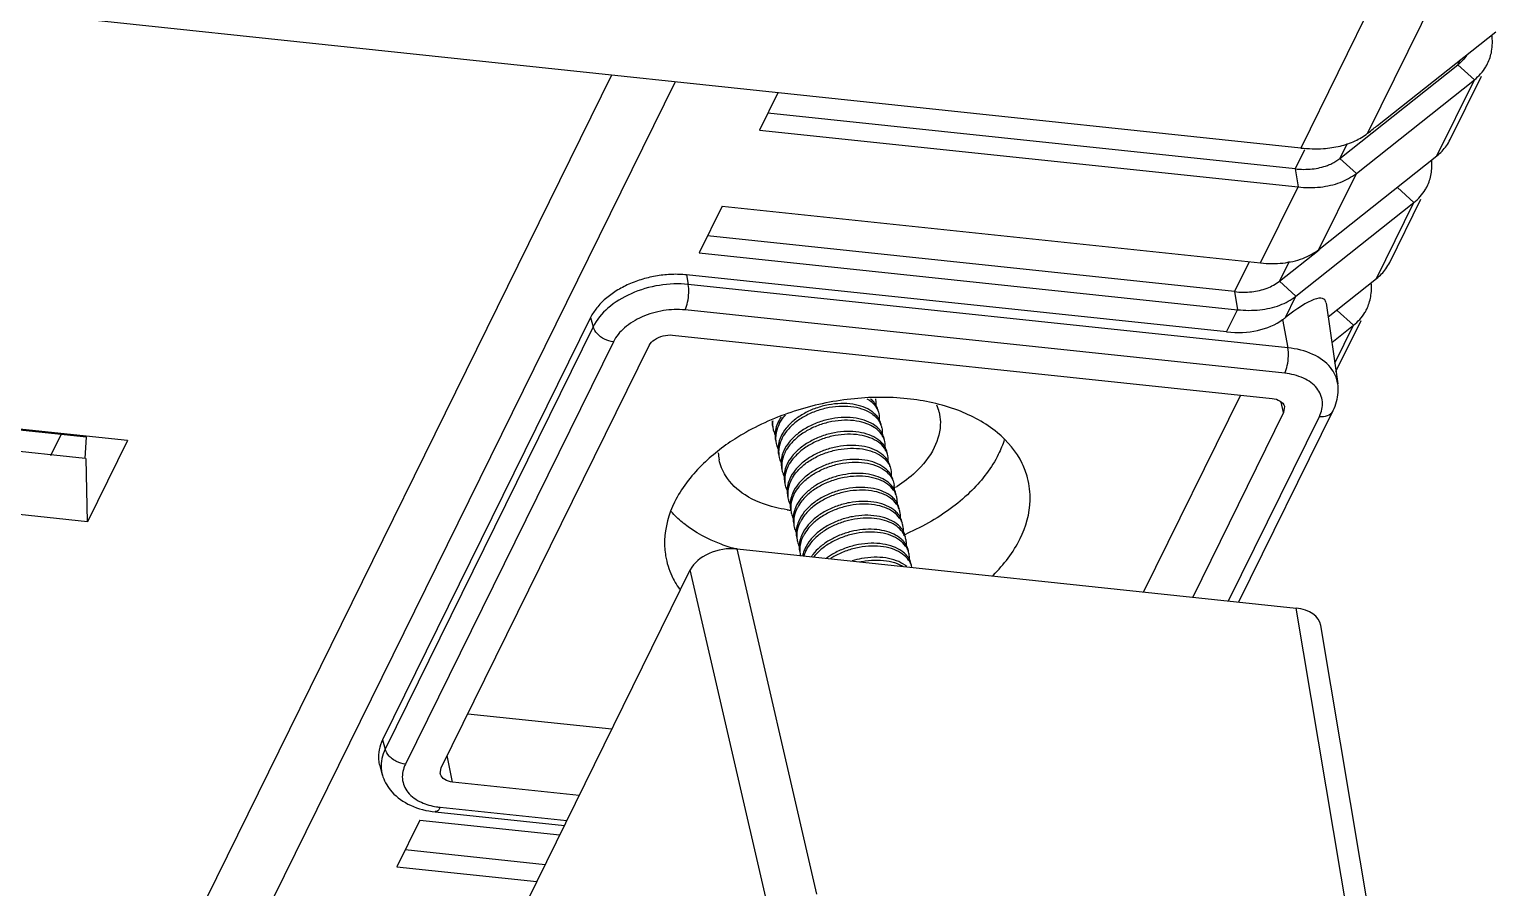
# Model space of a CAD drawing. Header units: millimetres. Extents: x 10368 to 13229, y -13270 to -11269.
# Drawn here: x 13112.81 to 13152.02, y -12418.07 to -12395.11 of the extents above; entities that cross this region are included whole.
import ezdxf

# ---------------------------------------------------------------- set-up
doc = ezdxf.new("R2010")
doc.units = ezdxf.units.MM

# ---------------------------------------------------------------- blocks, each defined once
blk = doc.blocks.new('u59')
at = {"color": 7, "linetype": 'Continuous'}
for p, q in [((-565.879, 132.36), (-489.389, 287.71)), ((-564.179, 132.181), (-487.91, 287.079)), ((-584.691, 156.069), (-583.146, 146.896)), ((-561.1, 155.94), (-566.285, 145.41)), ((-584.032, 155.598), (-582.488, 146.432)), ((-568.416, 154.639), (-566.285, 145.41)), ((-569.671, 154.081), (-567.54, 144.852)), ((-558.435, 153.352), (-562.18, 153.748)), ((-559.051, 152.101), (-558.435, 153.352)), ((-562.402, 153.296), (-558.657, 152.901)), ((-559.463, 151.883), (-562.918, 152.249)), ((-559.051, 152.101), (-562.796, 152.496)), ((-559.596, 151.76), (-562.982, 152.118)), ((-563.314, 151.444), (-559.927, 151.086)), ((-559.927, 151.086), (-559.786, 150.378)), ((-559.623, 150.709), (-565.185, 139.411)), ((-564.229, 139.31), (-558.667, 150.608)), ((-559.599, 150.857), (-559.623, 150.709)), ((-557.978, 150.647), (-558.047, 150.887)), ((-563.687, 138.907), (-558.125, 150.204)), ((-563.619, 138.661), (-558.056, 149.959)), ((-558.056, 149.959), (-558.125, 150.204)), ((-560.337, 149.258), (-564.19, 149.665)), ((-567.54, 144.852), (-582.488, 146.432)), ((-580.96, 146.27), (-583.48, 141.152)), ((-580.682, 146.241), (-583.112, 141.305)), ((-582.155, 141.204), (-579.725, 146.14)), ((-580.998, 140.737), (-578.406, 146)), ((-551.231, 141.952), (-550.161, 144.126)), ((-550.161, 144.126), (-505.209, 139.376)), ((-550.161, 144.126), (-550.125, 142.428)), ((-571.732, 143.105), (-571.74, 143.158)), ((-550.101, 142.425), (-550.138, 141.865)), ((-506.002, 137.766), (-550.101, 142.425)), ((-549.179, 142.356), (-549.457, 141.792)), ((-551.231, 141.952), (-506.279, 137.203)), ((-550.138, 141.864), (-506.276, 137.23)), ((-582.176, 141.042), (-582.155, 141.204)), ((-582.155, 141.204), (-582.087, 140.927)), ((-565.813, 139.132), (-581.851, 140.827)), ((-583.29, 138.275), (-583.602, 140.431)), ((-583.555, 140.106), (-584.229, 138.737)), ((-582.183, 140.153), (-566.145, 138.459)), ((-583.523, 139.886), (-584.023, 138.87)), ((-583.443, 139.331), (-584.023, 138.87)), ((-582.268, 139.471), (-566.23, 137.776)), ((-582.128, 138.717), (-582.268, 139.471)), ((-583.583, 138.471), (-584.023, 138.87)), ((-580.63, 139.048), (-580.923, 138.453)), ((-580.63, 139.048), (-566.183, 137.521)), ((-563.619, 138.661), (-563.687, 138.907)), ((-583.344, 138.647), (-584.639, 137.619)), ((-582.202, 138.662), (-582.483, 138.091)), ((-566.52, 136.931), (-580.923, 138.453)), ((-580.843, 137.97), (-580.923, 138.453)), ((-582.483, 138.091), (-585.64, 135.586)), ((-582.043, 137.691), (-582.483, 138.091)), ((-582.043, 137.691), (-583.106, 136.848)), ((-582.302, 137.165), (-582.043, 137.691)), ((-581.237, 137.17), (-580.843, 137.97)), ((-580.843, 137.97), (-566.742, 136.48)), ((-566.183, 137.521), (-566.23, 137.776)), ((-584.639, 137.619), (-585.64, 135.586)), ((-584.993, 137.186), (-585.826, 135.495)), ((-581.539, 137.202), (-582.54, 135.169)), ((-567.136, 135.68), (-581.539, 137.202)), ((-567.136, 135.68), (-566.52, 136.931)), ((-583.099, 136.839), (-586.256, 134.335)), ((-583.099, 136.839), (-584.1, 134.806)), ((-585.2, 135.187), (-585.64, 135.586)), ((-568.137, 133.647), (-582.54, 135.169)), ((-582.46, 134.686), (-582.54, 135.169)), ((-584.1, 134.806), (-587.257, 132.302)), ((-583.66, 134.407), (-584.1, 134.806)), ((-582.711, 134.177), (-582.46, 134.686)), ((-582.46, 134.686), (-568.359, 133.196)), ((-586.256, 134.335), (-587.257, 132.302)), ((-583.66, 134.407), (-586.817, 131.903)), ((-585.306, 128.657), (-582.612, 134.128)), ((-583.856, 134.01), (-583.66, 134.407)), ((-582.612, 134.128), (-328.567, 107.287)), ((-586.61, 133.902), (-587.443, 132.21)), ((-584.669, 133.522), (-587.826, 131.018)), ((-587.112, 128.227), (-584.4, 133.734)), ((-568.628, 132.651), (-568.137, 133.647)), ((-586.817, 131.903), (-587.257, 132.302)), ((-586.817, 131.903), (-586.886, 131.763))]:
    blk.add_line(p, q, dxfattribs=at)
for centre, radius, start, end in [((-559.797, 149.85), 1.921, 81.0951, 83.9881), ((-559.099, 150.583), 1.094, 16.1056, 19.154), ((-567.842, 144.61), 2.266, 29.7752, 35.6612), ((-567.687, 144.698), 2.088, 24.6484, 29.7719), ((-567.724, 144.684), 2.128, 9.6153, 24.5864), ((-571.639, 145.408), 0.578, 208.444, 215.4074), ((-571.614, 145.425), 0.608, 215.419, 220.2691), ((-571.571, 145.462), 0.665, 220.287, 225.8659), ((-570.247, 145.316), 0.965, 332.4679, 335.7525), ((-570.175, 145.215), 0.904, 335.7498, 340.012), ((-569.876, 144.874), 0.662, 12.2029, 13.7682), ((-569.876, 144.874), 0.663, 5.6881, 12.1979), ((-569.275, 138.102), 6.931, 113.0312, 113.7879), ((-571.478, 145.1), 0.682, 220.9927, 226.6882), ((-571.478, 144.66), 0.578, 208.444, 215.4074), ((-571.453, 144.678), 0.608, 215.419, 220.2691), ((-570.166, 144.942), 0.965, 332.4976, 335.753), ((-570.094, 144.841), 0.903, 335.7502, 340.0282), ((-569.805, 144.499), 0.673, 5.6993, 12.1284), ((-571.41, 144.714), 0.665, 220.287, 225.8659), ((-571.397, 144.286), 0.578, 208.444, 215.4074), ((-571.372, 144.304), 0.608, 215.419, 220.2691), ((-570.085, 144.568), 0.965, 332.4976, 335.753), ((-570.013, 144.468), 0.903, 335.7502, 340.0282), ((-569.724, 144.125), 0.673, 5.6993, 12.1284), ((-567.976, 141.846), 2.98, 50.3684, 51.3169), ((-571.329, 144.341), 0.665, 220.287, 225.8659), ((-571.316, 143.913), 0.578, 208.444, 215.4074), ((-571.292, 143.93), 0.608, 215.419, 220.2691), ((-570.005, 144.194), 0.965, 332.4976, 335.753), ((-569.932, 144.094), 0.903, 335.7502, 340.0282), ((-569.644, 143.752), 0.673, 5.6993, 12.1284), ((-569.417, 140.132), 3.712, 81.5875, 83.2079), ((-569.845, 140.059), 3.689, 121.4889, 122.3104), ((-571.249, 143.967), 0.665, 220.287, 225.8659), ((-571.152, 143.608), 0.686, 221.36, 226.9271), ((-569.924, 143.82), 0.965, 332.5038, 335.753), ((-569.852, 143.72), 0.903, 335.7502, 340.0282), ((-569.563, 143.378), 0.673, 5.6993, 12.1284), ((-571.155, 143.165), 0.578, 208.444, 215.4074), ((-571.131, 143.183), 0.608, 215.419, 220.2691), ((-571.087, 143.219), 0.665, 220.287, 225.8659), ((-569.843, 143.446), 0.965, 332.4976, 335.753), ((-569.771, 143.346), 0.903, 335.7502, 340.0282), ((-569.482, 143.004), 0.673, 5.6993, 12.1284), ((-569.402, 142.63), 0.673, 5.6993, 12.1284), ((-571.074, 142.791), 0.578, 208.444, 215.4074), ((-571.05, 142.809), 0.608, 215.419, 220.2691), ((-571.007, 142.846), 0.665, 220.287, 225.8659), ((-569.763, 143.073), 0.965, 332.4976, 335.753), ((-569.69, 142.973), 0.903, 335.7502, 340.0282), ((-569.321, 142.256), 0.673, 5.6993, 12.1284), ((-568.294, 142.206), 1.263, 3.2307, 11.7895), ((-570.994, 142.417), 0.578, 208.444, 215.4074), ((-570.969, 142.435), 0.608, 215.419, 220.2691), ((-570.926, 142.472), 0.665, 220.287, 225.8659), ((-569.682, 142.699), 0.965, 332.4976, 335.753), ((-569.61, 142.599), 0.903, 335.7502, 340.0282), ((-569.241, 141.883), 0.673, 5.6993, 12.1284), ((-570.898, 141.72), 0.523, 192.1765, 201.7644), ((-570.845, 142.099), 0.666, 220.1759, 225.6296), ((-570.737, 142.321), 0.859, 234.3238, 236.8912), ((-569.601, 142.325), 0.965, 332.4996, 335.753), ((-569.529, 142.225), 0.903, 335.7502, 340.0282), ((-569.16, 141.509), 0.673, 5.6993, 12.1284), ((-570.851, 147.193), 6.268, 300.2835, 302.5959), ((-571.647, 141.497), 1.329, 193.0406, 201.7144), ((-570.888, 141.725), 0.534, 201.8094, 207.6173), ((-570.832, 141.67), 0.578, 208.444, 215.4074), ((-570.808, 141.687), 0.608, 215.419, 220.2691), ((-570.765, 141.724), 0.665, 220.287, 225.8659), ((-570.724, 141.766), 0.723, 225.8349, 228.9475), ((-570.679, 141.818), 0.792, 228.9848, 234.3649), ((-569.521, 141.951), 0.965, 332.4976, 335.753), ((-569.449, 141.851), 0.903, 335.7502, 340.0282), ((-569.196, 141.506), 0.709, 353.3275, 5.661), ((-570.752, 141.296), 0.578, 208.444, 215.4074), ((-570.761, 140.967), 0.498, 192.1353, 195.1569), ((-570.727, 141.314), 0.608, 215.419, 220.2691), ((-581.006, 137.157), 1.922, 125.7393, 128.4742), ((-583.26, 137.891), 1.243, 153.9254, 170.1025), ((-583.923, 136.662), 1.191, 144.3265, 153.8663), ((-584.877, 134.607), 1.243, 153.9254, 170.1025), ((-582.842, 133.308), 1.374, 110.7446, 115.8709), ((-585.54, 133.378), 1.191, 144.3265, 153.8663), ((-555.252, 96.436), 47.336, 128.2398, 128.4215), ((-555.26, 96.445), 47.324, 128.0072, 128.2396), ((-586.494, 131.323), 1.243, 153.9254, 170.1025)]:
    blk.add_arc(centre, radius, start, end, dxfattribs=at)
for centre, major_axis, ratio, start_param, end_param in [((-582.164, 147.089), (0.978, 0.211), 0.643936, 3.111985, 4.239597), ((-567.217, 145.509), (0.978, 0.21), 0.644651, -2.04193, -0.471819), ((-580.255, 137.015), (2.289, -1.235), 0.714452, 2.092267, 2.807854), ((-581.539, 140.019), (1.708, 1.838), 0.213883, -3.311244, -2.184633), ((-582.043, 132.058), (2.756, -1.19), 0.623856, 2.034572, 2.258147)]:
    blk.add_ellipse(centre, major_axis=major_axis, ratio=ratio, start_param=start_param, end_param=end_param, dxfattribs=at)
for points, start_tangent, end_tangent in [([(-559.596, 151.76), (-559.507, 151.872), (-559.463, 151.877)], (0.441734, 0.897146), (0.994224, -0.107327)), ([(-558.8, 151.707), (-559.463, 151.883)], (-0.907376, 0.42032), (-0.994465, 0.105072)), ([(-558.586, 151), (-558.734, 151.36), (-559.092, 151.628), (-559.5, 151.747)], (-0.089205, 0.996013), (-0.987893, 0.155138)), ([(-558.307, 151.35), (-558.8, 151.707)], (-0.664799, 0.747022), (-0.907376, 0.42032)), ([(-559.927, 151.086), (-559.716, 151.018), (-559.604, 150.88), (-559.599, 150.857)], (0.994465, -0.105072), (0.166885, -0.985976)), ([(-558.667, 150.608), (-558.586, 151)], (0.441734, 0.897146), (-0.089205, 0.996013)), ([(-558.065, 150.942), (-558.307, 151.35)], (-0.327973, 0.944687), (-0.664799, 0.747022)), ([(-558.667, 150.608), (-558.43, 150.537), (-558.345, 150.487)], (0.994465, -0.105072), (0.82529, -0.564709)), ([(-558.125, 150.204), (-558.018, 150.728), (-558.049, 150.886)], (0.441734, 0.897146), (-0.284383, 0.958711)), ([(-558.056, 149.959), (-557.964, 150.224), (-557.948, 150.487), (-557.978, 150.647)], (0.441734, 0.897146), (-0.276908, 0.960897)), ([(-558.345, 150.487), (-558.233, 150.39)], (0.82529, -0.564709), (0.675266, -0.737575)), ([(-558.233, 150.39), (-558.125, 150.204)], (0.675266, -0.737575), (0.268877, -0.963175)), ([(-574.366, 145.576), (-574.385, 145.557), (-575.106, 144.576)], (-0.711296, -0.702892), (-0.441734, -0.897146)), ([(-572.216, 145.348), (-572.213, 145.338), (-572.194, 145.276)], (0.210234, -0.977651), (0.350903, -0.936412)), ([(-572.199, 145.273), (-572.197, 145.263), (-572.147, 145.133)], (0.210234, -0.977651), (0.475952, -0.879471)), ([(-572.194, 145.276), (-572.126, 145.148), (-571.963, 144.987), (-571.734, 144.867), (-571.453, 144.794), (-571.136, 144.775), (-570.801, 144.81), (-570.469, 144.899), (-570.159, 145.038), (-570.038, 145.111)], (0.350903, -0.936412), (0.838481, 0.544931)), ([(-572.144, 145.138), (-572.135, 144.974)], (-0.095434, -0.995436), (0.210234, -0.977651)), ([(-572.078, 145.325), (-572.028, 145.286), (-571.799, 145.166), (-571.517, 145.093), (-571.2, 145.074), (-570.866, 145.109), (-570.612, 145.172)], (0.762895, -0.646523), (0.954497, 0.298221)), ([(-570.824, 145.196), (-570.882, 145.184), (-571.216, 145.149), (-571.533, 145.168), (-571.815, 145.24), (-571.969, 145.313)], (-0.977777, -0.209647), (-0.866292, 0.499538)), ([(-572.135, 144.974), (-572.133, 144.964), (-572.114, 144.902)], (0.210234, -0.977651), (0.350903, -0.936412)), ([(-572.119, 144.899), (-572.058, 144.743)], (0.212151, -0.977237), (0.503671, -0.863895)), ([(-572.114, 144.902), (-572.045, 144.774), (-571.882, 144.613), (-571.653, 144.493), (-571.372, 144.42), (-571.055, 144.401), (-570.72, 144.436), (-570.388, 144.526), (-570.078, 144.664), (-569.808, 144.845), (-569.593, 145.059), (-569.586, 145.068)], (0.350903, -0.936412), (0.61964, 0.784886)), ([(-572.065, 144.744), (-572.058, 144.62), (-572.054, 144.6)], (-0.061179, -0.998127), (0.212151, -0.977237)), ([(-572.058, 144.743), (-572.055, 144.738), (-571.993, 144.653)], (0.503671, -0.863895), (0.655318, -0.755353)), ([(-572.034, 144.985), (-571.947, 144.912), (-571.718, 144.792), (-571.437, 144.719), (-571.119, 144.7), (-570.785, 144.735), (-570.453, 144.825), (-570.142, 144.963), (-569.928, 145.101)], (0.717132, -0.696937), (0.80192, 0.597432)), ([(-571.99, 144.439), (-571.856, 144.282), (-571.661, 144.157), (-571.418, 144.071), (-571.136, 144.03), (-570.832, 144.036), (-570.52, 144.089), (-570.216, 144.187), (-569.935, 144.326), (-569.693, 144.5), (-569.5, 144.701), (-569.391, 144.869)], (0.513, -0.858388), (0.461986, 0.886887)), ([(-571.946, 144.604), (-571.92, 144.581), (-571.726, 144.456), (-571.482, 144.37), (-571.201, 144.329), (-570.896, 144.335), (-570.584, 144.388), (-570.28, 144.486), (-570, 144.625), (-569.757, 144.799), (-569.564, 145), (-569.522, 145.059)], (0.72707, -0.686563), (0.5647, 0.825296)), ([(-571.873, 144.237), (-571.786, 144.165), (-571.557, 144.044), (-571.275, 143.972), (-570.958, 143.952), (-570.624, 143.988), (-570.292, 144.077), (-569.981, 144.216), (-569.711, 144.397), (-569.497, 144.61), (-569.351, 144.844)], (0.717132, -0.696937), (0.41041, 0.911901)), ([(-569.367, 144.919), (-569.323, 145.039)], (0.41041, 0.911901), (0.273876, 0.961765)), ([(-569.325, 144.907), (-569.29, 145.037)], (0.341479, 0.939889), (0.182471, 0.983211)), ([(-569.286, 144.545), (-569.219, 144.777), (-569.216, 144.94)], (0.41041, 0.911901), (-0.099863, 0.995001)), ([(-569.245, 144.533), (-569.202, 144.713), (-569.197, 144.777)], (0.341218, 0.939984), (0.025892, 0.999665)), ([(-569.197, 144.777), (-569.212, 144.939)], (0.025892, 0.999665), (-0.21051, 0.977592)), ([(-569.147, 144.64), (-569.15, 144.651), (-569.195, 144.782)], (-0.21051, 0.977592), (-0.417903, 0.908491)), ([(-567.536, 144.864), (-567.113, 144.727), (-566.113, 144.172)], (0.964374, -0.264542), (0.780603, -0.625027)), ([(-565.866, 143.599), (-565.597, 144.629), (-565.626, 145.039)], (0.441734, 0.897146), (-0.167479, 0.985876)), ([(-575.106, 144.576), (-575.375, 143.546), (-575.306, 142.951)], (-0.441734, -0.897146), (0.253787, -0.96726)), ([(-574.524, 142.323), (-573.818, 143.284), (-572.739, 144.104), (-572.07, 144.444)], (0.441734, 0.897146), (0.91504, 0.403363)), ([(-572.054, 144.6), (-571.99, 144.439)], (0.212151, -0.977237), (0.513, -0.858388)), ([(-572.038, 144.525), (-572.036, 144.516), (-571.986, 144.385)], (0.210234, -0.977651), (0.475952, -0.879471)), ([(-571.983, 144.39), (-571.974, 144.226)], (-0.095434, -0.995436), (0.210234, -0.977651)), ([(-571.953, 144.155), (-571.884, 144.026), (-571.721, 143.866), (-571.492, 143.745), (-571.211, 143.673), (-570.894, 143.653), (-570.559, 143.689), (-570.227, 143.778), (-569.917, 143.917), (-569.646, 144.098), (-569.432, 144.311), (-569.31, 144.496)], (0.350903, -0.936412), (0.461533, 0.887123)), ([(-571.792, 143.864), (-571.705, 143.791), (-571.476, 143.671), (-571.195, 143.598), (-570.878, 143.579), (-570.543, 143.614), (-570.211, 143.703), (-569.901, 143.842), (-569.63, 144.023), (-569.416, 144.236), (-569.27, 144.471)], (0.717132, -0.696937), (0.41041, 0.911901)), ([(-569.206, 144.171), (-569.137, 144.414), (-569.136, 144.566)], (0.41041, 0.911901), (-0.099699, 0.995018)), ([(-569.164, 144.159), (-569.121, 144.339), (-569.116, 144.403)], (0.341218, 0.939984), (0.025892, 0.999665)), ([(-569.116, 144.403), (-569.131, 144.566)], (0.025892, 0.999665), (-0.21051, 0.977592)), ([(-569.067, 144.267), (-569.069, 144.278), (-569.114, 144.408)], (-0.21051, 0.977592), (-0.417903, 0.908491)), ([(-571.974, 144.226), (-571.972, 144.217), (-571.953, 144.155)], (0.210234, -0.977651), (0.350903, -0.936412)), ([(-571.958, 144.152), (-571.955, 144.142), (-571.905, 144.011)], (0.210234, -0.977651), (0.475952, -0.879471)), ([(-571.902, 144.016), (-571.893, 143.853)], (-0.095434, -0.995436), (0.210234, -0.977651)), ([(-571.872, 143.781), (-571.803, 143.653), (-571.64, 143.492), (-571.412, 143.371), (-571.13, 143.299), (-570.813, 143.28), (-570.479, 143.315), (-570.146, 143.404), (-569.836, 143.543), (-569.566, 143.724), (-569.351, 143.937), (-569.23, 144.122)], (0.350903, -0.936412), (0.461533, 0.887123)), ([(-571.712, 143.49), (-571.624, 143.417), (-571.395, 143.297), (-571.114, 143.224), (-570.797, 143.205), (-570.462, 143.24), (-570.13, 143.33), (-569.82, 143.468), (-569.55, 143.649), (-569.335, 143.862), (-569.19, 144.097)], (0.717132, -0.696937), (0.41041, 0.911901)), ([(-569.125, 143.798), (-569.056, 144.04), (-569.055, 144.192)], (0.41041, 0.911901), (-0.099699, 0.995018)), ([(-569.083, 143.785), (-569.04, 143.965), (-569.036, 144.029)], (0.341218, 0.939984), (0.025892, 0.999665)), ([(-569.036, 144.029), (-569.051, 144.192)], (0.025892, 0.999665), (-0.21051, 0.977592)), ([(-568.986, 143.893), (-568.989, 143.904), (-569.033, 144.034)], (-0.21051, 0.977592), (-0.417903, 0.908491)), ([(-566.075, 144.141), (-565.771, 143.848)], (0.770149, -0.637864), (0.663901, -0.74782)), ([(-571.893, 143.853), (-571.891, 143.843), (-571.872, 143.781)], (0.210234, -0.977651), (0.350903, -0.936412)), ([(-571.877, 143.778), (-571.875, 143.768), (-571.824, 143.637)], (0.210234, -0.977651), (0.475952, -0.879471)), ([(-571.821, 143.642), (-571.812, 143.479)], (-0.095434, -0.995436), (0.210234, -0.977651)), ([(-571.791, 143.407), (-571.723, 143.279), (-571.56, 143.118), (-571.331, 142.998), (-571.05, 142.925), (-570.732, 142.906), (-570.398, 142.941), (-570.066, 143.031), (-569.755, 143.169), (-569.485, 143.35), (-569.271, 143.563), (-569.149, 143.748)], (0.350903, -0.936412), (0.461533, 0.887123)), ([(-571.621, 143.107), (-571.432, 142.975), (-571.19, 142.883), (-570.908, 142.836), (-570.601, 142.837), (-570.284, 142.887), (-569.975, 142.984), (-569.689, 143.123), (-569.441, 143.299), (-569.244, 143.502), (-569.109, 143.723)], (0.730004, -0.683442), (0.41041, 0.911901)), ([(-569.044, 143.424), (-568.976, 143.666), (-568.974, 143.818)], (0.41041, 0.911901), (-0.099699, 0.995018)), ([(-569.003, 143.412), (-568.96, 143.592), (-568.955, 143.656)], (0.341218, 0.939984), (0.025892, 0.999665)), ([(-568.955, 143.656), (-568.97, 143.818)], (0.025892, 0.999665), (-0.21051, 0.977592)), ([(-568.906, 143.519), (-568.908, 143.53), (-568.953, 143.66)], (-0.21051, 0.977592), (-0.417903, 0.908491)), ([(-568.874, 143.803), (-568.561, 143.742), (-567.751, 143.407), (-567.226, 142.89), (-567.057, 142.464)], (0.98923, -0.146366), (0.20365, -0.979044)), ([(-567.474, 141.912), (-566.587, 142.618), (-565.866, 143.599)], (0.842369, 0.538901), (0.441734, 0.897146)), ([(-572.81, 142.141), (-572.309, 142.799), (-571.817, 143.177)], (0.441734, 0.897146), (0.845151, 0.534527)), ([(-571.812, 143.479), (-571.81, 143.469), (-571.791, 143.407)], (0.210234, -0.977651), (0.350903, -0.936412)), ([(-571.796, 143.404), (-571.747, 143.27), (-571.738, 143.252)], (0.212764, -0.977104), (0.496743, -0.867898)), ([(-571.742, 143.254), (-571.74, 143.158)], (-0.07156, -0.997436), (0.109088, -0.994032)), ([(-571.738, 143.252), (-571.667, 143.154)], (0.496743, -0.867898), (0.660227, -0.751066)), ([(-569.068, 143.375), (-569.193, 143.186), (-569.412, 142.97), (-569.69, 142.787), (-570.009, 142.648), (-570.358, 142.56), (-570.703, 142.531), (-571.022, 142.561), (-571.307, 142.647), (-571.53, 142.784), (-571.675, 142.957)], (-0.461437, -0.887173), (-0.488029, 0.872827)), ([(-571.55, 142.742), (-571.463, 142.67), (-571.234, 142.549), (-570.953, 142.477), (-570.636, 142.457), (-570.301, 142.493), (-569.969, 142.582), (-569.659, 142.721), (-569.388, 142.902), (-569.174, 143.115), (-569.028, 143.349)], (0.717132, -0.696937), (0.41041, 0.911901)), ([(-568.964, 143.05), (-568.895, 143.293), (-568.894, 143.445)], (0.41041, 0.911901), (-0.099699, 0.995018)), ([(-568.922, 143.038), (-568.879, 143.218), (-568.874, 143.282)], (0.341218, 0.939984), (0.025892, 0.999665)), ([(-568.874, 143.282), (-568.889, 143.444)], (0.025892, 0.999665), (-0.21051, 0.977592)), ([(-568.825, 143.145), (-568.827, 143.156), (-568.872, 143.287)], (-0.21051, 0.977592), (-0.417903, 0.908491)), ([(-575.306, 142.951), (-575.166, 142.57), (-574.498, 141.742), (-573.438, 141.143), (-572.088, 140.833)], (0.253787, -0.96726), (0.99447, -0.105019)), ([(-571.675, 142.957), (-571.732, 143.105)], (-0.488029, 0.872827), (-0.213226, 0.977003)), ([(-571.716, 143.03), (-571.713, 143.021), (-571.663, 142.89)], (0.210234, -0.977651), (0.475952, -0.879471)), ([(-571.651, 142.731), (-571.66, 142.895)], (-0.210234, 0.977651), (0.095434, 0.995436)), ([(-568.988, 143.001), (-569.11, 142.816), (-569.324, 142.602), (-569.594, 142.422), (-569.905, 142.283), (-570.237, 142.194), (-570.571, 142.158), (-570.888, 142.178), (-571.17, 142.25), (-571.399, 142.371), (-571.562, 142.531), (-571.63, 142.659)], (-0.461533, -0.887123), (-0.350903, 0.936412)), ([(-571.47, 142.369), (-571.382, 142.296), (-571.154, 142.175), (-570.872, 142.103), (-570.555, 142.083), (-570.221, 142.119), (-569.888, 142.208), (-569.578, 142.347), (-569.308, 142.528), (-569.093, 142.741), (-568.948, 142.975)], (0.717132, -0.696937), (0.41041, 0.911901)), ([(-568.883, 142.676), (-568.815, 142.919), (-568.813, 143.071)], (0.41041, 0.911901), (-0.099699, 0.995018)), ([(-568.842, 142.664), (-568.798, 142.844), (-568.794, 142.908)], (0.341218, 0.939984), (0.025892, 0.999665)), ([(-568.794, 142.908), (-568.809, 143.071)], (0.025892, 0.999665), (-0.21051, 0.977592)), ([(-568.744, 142.771), (-568.747, 142.782), (-568.792, 142.913)], (-0.21051, 0.977592), (-0.417903, 0.908491)), ([(-571.63, 142.659), (-571.649, 142.722), (-571.651, 142.731)], (-0.350903, 0.936412), (-0.210234, 0.977651)), ([(-571.635, 142.656), (-571.633, 142.647), (-571.583, 142.516)], (0.210234, -0.977651), (0.475952, -0.879471)), ([(-571.579, 142.521), (-571.57, 142.357)], (-0.095434, -0.995436), (0.210234, -0.977651)), ([(-571.549, 142.286), (-571.481, 142.157), (-571.318, 141.997), (-571.089, 141.876), (-570.808, 141.804), (-570.491, 141.784), (-570.156, 141.82), (-569.824, 141.909), (-569.514, 142.048), (-569.243, 142.229), (-569.029, 142.442), (-568.907, 142.627)], (0.350903, -0.936412), (0.461533, 0.887123)), ([(-571.389, 141.995), (-571.302, 141.922), (-571.073, 141.802), (-570.792, 141.729), (-570.474, 141.71), (-570.14, 141.745), (-569.808, 141.834), (-569.497, 141.973), (-569.227, 142.154), (-569.013, 142.367), (-568.867, 142.602)], (0.717132, -0.696937), (0.41041, 0.911901)), ([(-568.802, 142.303), (-568.734, 142.545), (-568.733, 142.697)], (0.41041, 0.911901), (-0.099699, 0.995018)), ([(-568.761, 142.29), (-568.718, 142.47), (-568.713, 142.534)], (0.341218, 0.939984), (0.025892, 0.999665)), ([(-568.713, 142.534), (-568.728, 142.697)], (0.025892, 0.999665), (-0.21051, 0.977592)), ([(-568.664, 142.398), (-568.666, 142.409), (-568.711, 142.539)], (-0.21051, 0.977592), (-0.417903, 0.908491)), ([(-574.684, 141.925), (-574.524, 142.323)], (0.295841, 0.955237), (0.441734, 0.897146)), ([(-572.941, 141.197), (-572.973, 141.449), (-572.81, 142.141)], (-0.22525, 0.974301), (0.441734, 0.897146)), ([(-571.57, 142.357), (-571.568, 142.348), (-571.549, 142.286)], (0.210234, -0.977651), (0.350903, -0.936412)), ([(-571.554, 142.283), (-571.552, 142.273), (-571.502, 142.142)], (0.210234, -0.977651), (0.475952, -0.879471)), ([(-571.499, 142.147), (-571.49, 141.984)], (-0.095434, -0.995436), (0.210234, -0.977651)), ([(-571.49, 141.984), (-571.488, 141.974), (-571.469, 141.912)], (0.210234, -0.977651), (0.350903, -0.936412)), ([(-571.23, 141.554), (-571.002, 141.432), (-570.721, 141.357), (-570.403, 141.336), (-570.067, 141.37), (-569.733, 141.458), (-569.421, 141.597), (-569.149, 141.778), (-568.933, 141.992), (-568.786, 142.228)], (0.804868, -0.593454), (0.41041, 0.911901)), ([(-571.206, 141.601), (-571.008, 141.503), (-570.727, 141.43), (-570.41, 141.411), (-570.075, 141.446), (-569.743, 141.535), (-569.433, 141.674), (-569.163, 141.855), (-568.948, 142.068), (-568.826, 142.253)], (0.837538, -0.546378), (0.461533, 0.887123)), ([(-568.722, 141.929), (-568.653, 142.171), (-568.652, 142.323)], (0.41041, 0.911901), (-0.099699, 0.995018)), ([(-568.68, 141.916), (-568.637, 142.096), (-568.633, 142.16)], (0.341218, 0.939984), (0.025892, 0.999665)), ([(-568.633, 142.16), (-568.647, 142.323)], (0.025892, 0.999665), (-0.21051, 0.977592)), ([(-568.583, 142.024), (-568.585, 142.035), (-568.63, 142.165)], (-0.21051, 0.977592), (-0.417903, 0.908491)), ([(-572.088, 140.833), (-570.582, 140.842), (-569.066, 141.168), (-567.69, 141.78)], (0.99447, -0.105019), (0.863428, 0.504472)), ([(-571.474, 141.909), (-571.448, 141.825), (-571.418, 141.762)], (0.211036, -0.977478), (0.488148, -0.872761)), ([(-571.469, 141.912), (-571.4, 141.784), (-571.237, 141.623)], (0.350903, -0.936412), (0.812223, -0.583346)), ([(-571.409, 141.61), (-571.42, 141.686), (-571.419, 141.766)], (-0.211036, 0.977478), (0.083796, 0.996483)), ([(-571.418, 141.762), (-571.362, 141.68), (-571.353, 141.669)], (0.488148, -0.872761), (0.644544, -0.764567)), ([(-571.31, 141.623), (-571.23, 141.554)], (0.714302, -0.699838), (0.804868, -0.593454)), ([(-571.165, 141.255), (-570.938, 141.133), (-570.657, 141.058), (-570.339, 141.037), (-570.003, 141.071), (-569.669, 141.159), (-569.357, 141.298), (-569.084, 141.479), (-568.869, 141.693), (-568.746, 141.879)], (0.804868, -0.593454), (0.461502, 0.887139)), ([(-571.141, 141.174), (-570.912, 141.054), (-570.63, 140.982), (-570.313, 140.962), (-569.979, 140.998), (-569.646, 141.087), (-569.336, 141.226), (-569.066, 141.406), (-568.851, 141.62), (-568.706, 141.854)], (0.812223, -0.583346), (0.41041, 0.911901)), ([(-568.641, 141.555), (-568.573, 141.797), (-568.571, 141.949)], (0.41041, 0.911901), (-0.099699, 0.995018)), ([(-568.6, 141.543), (-568.556, 141.723), (-568.552, 141.787)], (0.341218, 0.939984), (0.025892, 0.999665)), ([(-568.552, 141.787), (-568.567, 141.949)], (0.025892, 0.999665), (-0.21051, 0.977592)), ([(-568.502, 141.65), (-568.505, 141.661), (-568.55, 141.791)], (-0.21051, 0.977592), (-0.417903, 0.908491)), ([(-583.112, 141.305), (-583.328, 141.282), (-583.469, 141.171), (-583.479, 141.152)], (-0.994465, 0.105072), (-0.430855, -0.902421)), ([(-583.112, 141.305), (-583.192, 140.914)], (-0.441734, -0.897146), (0.089221, -0.996012)), ([(-571.393, 141.535), (-571.391, 141.526), (-571.341, 141.395)], (0.210234, -0.977651), (0.475952, -0.879471)), ([(-571.165, 141.255), (-571.298, 141.381), (-571.361, 141.477)], (-0.804868, 0.593454), (-0.46309, 0.886311)), ([(-571.329, 141.236), (-571.338, 141.4)], (-0.210234, 0.977651), (0.095434, 0.995436)), ([(-571.307, 141.164), (-571.326, 141.227), (-571.329, 141.236)], (-0.350903, 0.936412), (-0.210234, 0.977651)), ([(-568.665, 141.506), (-568.787, 141.321), (-568.834, 141.265)], (-0.461533, -0.887123), (-0.669448, -0.742859)), ([(-568.719, 141.316), (-568.625, 141.48)], (0.569205, 0.822196), (0.41041, 0.911901)), ([(-568.471, 141.429), (-568.486, 141.575)], (0.003343, 0.999994), (-0.21051, 0.977592)), ([(-583.572, 140.909), (-583.612, 140.667), (-583.602, 140.431)], (-0.260376, -0.965507), (0.143481, -0.989653)), ([(-583.48, 141.152), (-583.572, 140.909)], (-0.441734, -0.897146), (-0.260376, -0.965507)), ([(-583.192, 140.914), (-583.044, 140.553), (-582.686, 140.285), (-582.183, 140.153)], (0.089221, -0.996012), (0.994465, -0.105072)), ([(-581.851, 140.827), (-582.062, 140.895), (-582.174, 141.034), (-582.176, 141.042)], (-0.994465, 0.105072), (-0.234287, 0.972167)), ([(-571.312, 141.161), (-571.31, 141.152), (-571.26, 141.021)], (0.210234, -0.977651), (0.475952, -0.879471)), ([(-571.011, 140.833), (-571.076, 140.875), (-571.239, 141.036), (-571.307, 141.164)], (-0.860411, 0.509601), (-0.350903, 0.936412)), ([(-571.257, 141.026), (-571.248, 140.862)], (-0.095434, -0.995436), (0.210234, -0.977651)), ([(-571.191, 140.921), (-571.103, 140.834)], (0.645975, -0.763359), (0.771148, -0.636655)), ([(-583.602, 140.431), (-583.411, 140.002), (-582.94, 139.649), (-582.268, 139.471)], (0.150824, -0.988561), (0.994465, -0.105072)), ([(-582.183, 140.153), (-582.251, 139.947), (-582.282, 139.699), (-582.268, 139.471)], (-0.441734, -0.897146), (0.181486, -0.983394)), ([(-566.145, 138.459), (-565.568, 138.477), (-564.994, 138.646), (-564.523, 138.941), (-564.229, 139.31)], (0.994465, -0.105072), (0.441734, 0.897146)), ([(-565.185, 139.411), (-565.329, 139.254), (-565.559, 139.152), (-565.813, 139.132)], (-0.441734, -0.897146), (-0.994465, 0.105072)), ([(-564.229, 139.31), (-563.993, 139.24), (-563.796, 139.093), (-563.687, 138.907)], (0.994465, -0.105072), (0.268877, -0.963175)), ([(-584.023, 138.87), (-584.327, 138.527), (-584.376, 138.438)], (-0.783462, -0.62144), (-0.440658, -0.897675)), ([(-566.23, 137.776), (-565.458, 137.801), (-564.703, 138.025), (-564.082, 138.413), (-563.687, 138.907)], (0.994465, -0.105072), (0.441734, 0.897146)), ([(-580.923, 138.453), (-581.52, 138.455), (-582.051, 138.331), (-582.483, 138.091)], (-0.994465, 0.105072), (-0.783462, -0.62144)), ([(-566.145, 138.459), (-566.213, 138.253), (-566.244, 138.004), (-566.23, 137.776)], (-0.441734, -0.897146), (0.181486, -0.983394)), ([(-566.183, 137.521), (-565.799, 137.508), (-565.404, 137.547), (-565.014, 137.636), (-564.643, 137.772), (-564.306, 137.95), (-564.016, 138.163), (-563.784, 138.404), (-563.619, 138.661)], (0.994465, -0.105072), (0.441734, 0.897146)), ([(-584.484, 138.105), (-584.498, 137.741)], (-0.172599, -0.984992), (0.089079, -0.996025)), ([(-580.843, 137.97), (-581.302, 137.971), (-581.711, 137.876), (-582.043, 137.691)], (-0.994465, 0.105072), (-0.783462, -0.62144)), ([(-584.639, 137.619), (-584.891, 137.356)], (-0.783462, -0.62144), (-0.582554, -0.812792)), ([(-582.136, 137.204), (-582.667, 137.08), (-583.099, 136.839)], (-0.994275, -0.106854), (-0.783462, -0.62144)), ([(-581.539, 137.202), (-582.136, 137.204)], (-0.994465, 0.105072), (-0.994275, -0.106854)), ([(-585.64, 135.586), (-585.944, 135.243), (-585.993, 135.153)], (-0.783462, -0.62144), (-0.440658, -0.897675)), ([(-582.54, 135.169), (-583.137, 135.171), (-583.668, 135.047), (-584.1, 134.806)], (-0.994465, 0.105072), (-0.783462, -0.62144)), ([(-586.101, 134.821), (-586.115, 134.457)], (-0.172599, -0.984992), (0.089079, -0.996025)), ([(-583.441, 134.544), (-583.66, 134.407)], (-0.899502, -0.436916), (-0.783462, -0.62144)), ([(-582.46, 134.686), (-582.919, 134.687), (-583.328, 134.592)], (-0.994465, 0.105072), (-0.934961, -0.35475)), ([(-586.256, 134.335), (-586.508, 134.072)], (-0.783462, -0.62144), (-0.582554, -0.812792)), ([(-583.218, 134.142), (-583.666, 134.075), (-584.064, 133.938)], (-0.997851, -0.065527), (-0.906568, -0.422059)), ([(-584.064, 133.938), (-584.4, 133.734)], (-0.906568, -0.422059), (-0.787926, -0.61577)), ([(-587.257, 132.302), (-587.561, 131.959), (-587.61, 131.869)], (-0.783462, -0.62144), (-0.440658, -0.897675)), ([(-587.058, 131.627), (-587.051, 131.639), (-586.817, 131.903)], (0.50308, 0.86424), (0.783462, 0.62144)), ([(-587.718, 131.537), (-587.724, 131.102)], (-0.172599, -0.984992), (0.134268, -0.990945))]:
    blk.add_spline(points, degree=3, dxfattribs=dict(at, start_tangent=start_tangent, end_tangent=end_tangent))

msp = doc.modelspace()

# ---------------------------------------------------------------- block references
at = {"rotation": 180}
msp.add_blockref('u59', (12564.199, -12264.161), dxfattribs=at)

doc.saveas('drawing.dxf')
